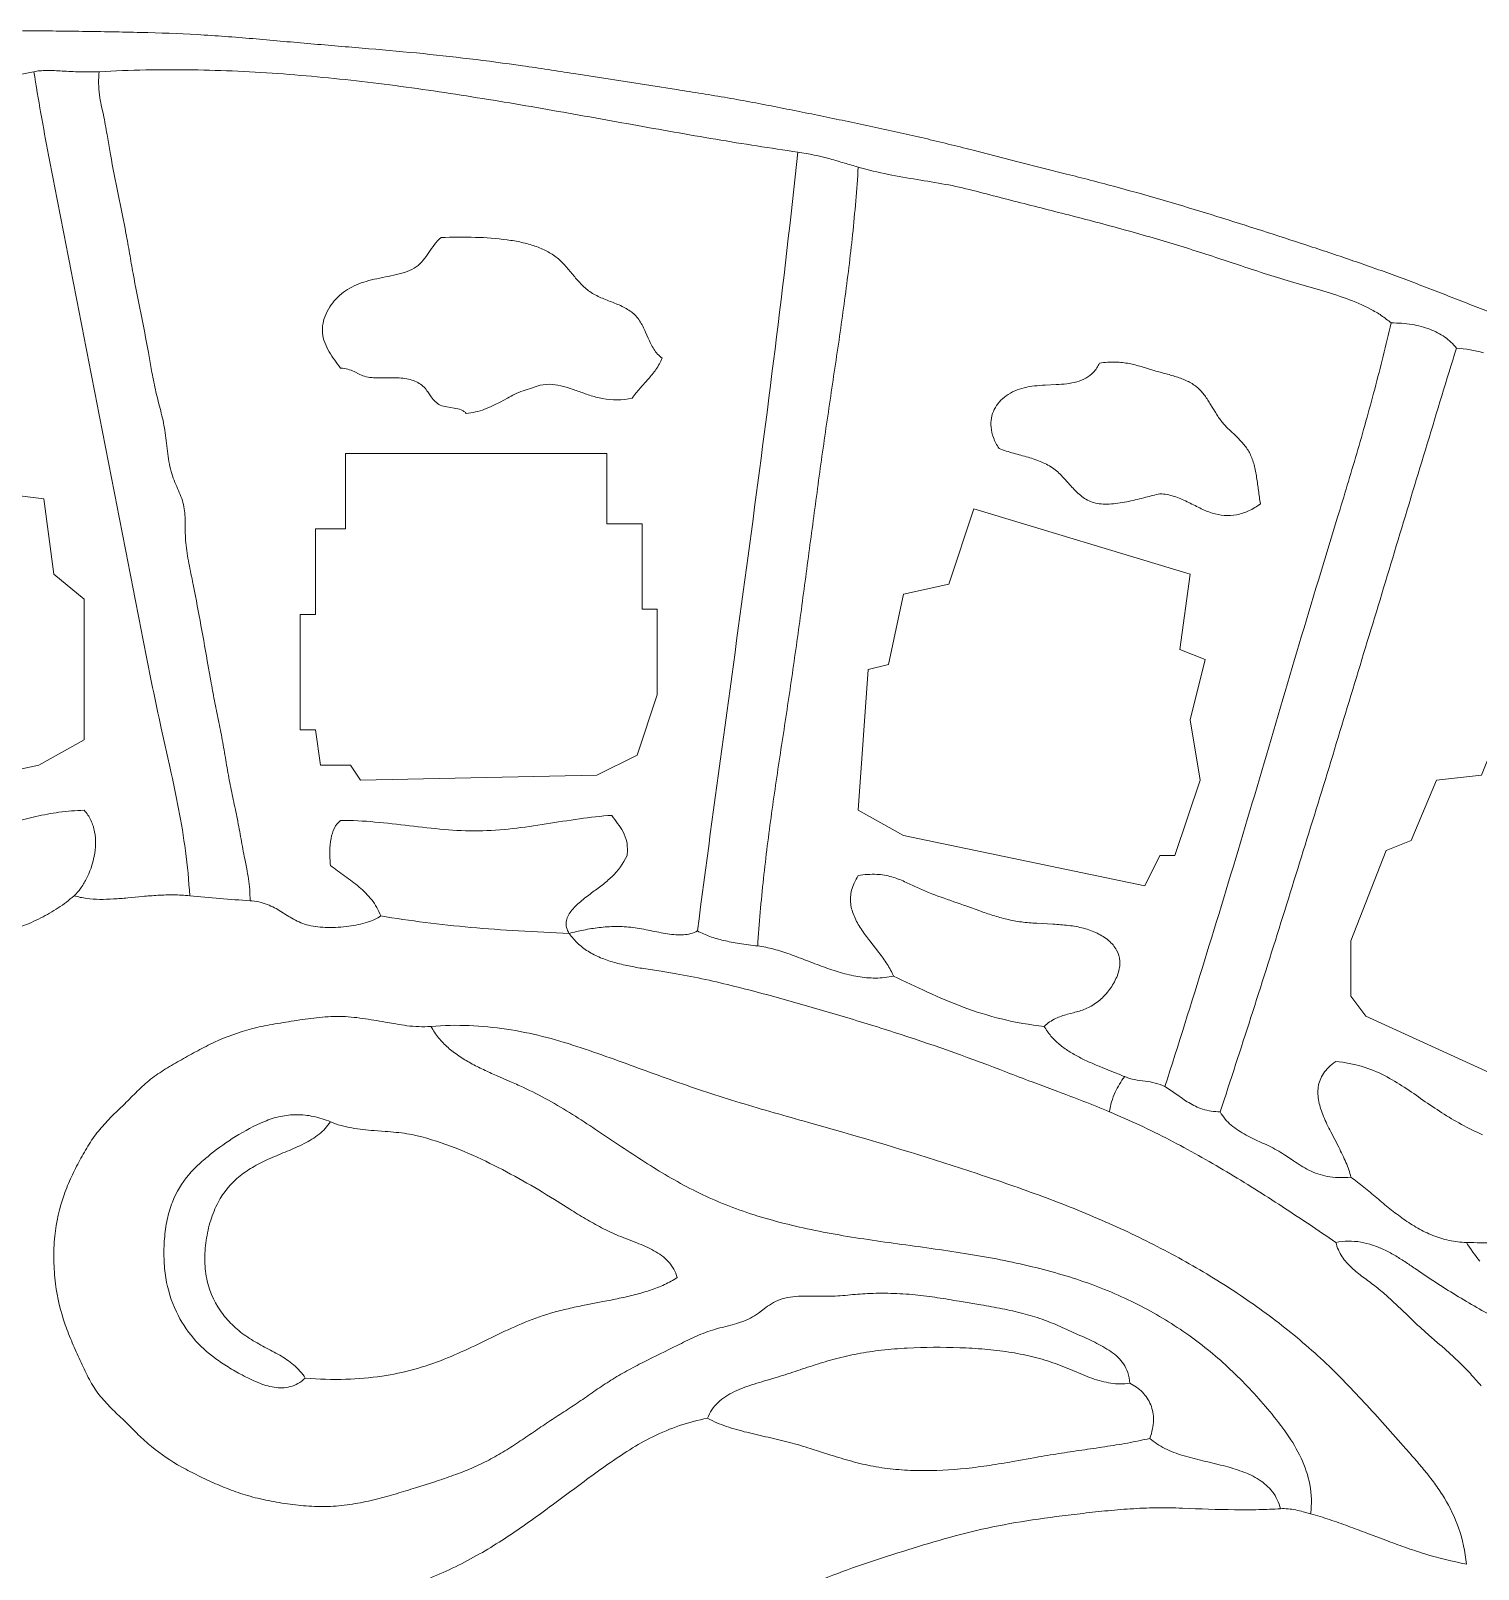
# Model space of a CAD drawing. Header units: millimetres. Extents: x 3808 to 296674, y 522 to 278159.
# Drawn here: x 45807 to 112461, y 207282 to 278159 of the extents above; entities that cross this region are included whole.
import ezdxf

# ---------------------------------------------------------------- set-up
doc = ezdxf.new("R2010")
doc.units = ezdxf.units.MM
doc.layers.add('03_SMOOTH_PATHS_WATER_BRIDGES', color=7, linetype='CONTINUOUS', lineweight=18)

msp = doc.modelspace()

# ---------------------------------------------------------------- linework, layer by layer
at = {"layer": '03_SMOOTH_PATHS_WATER_BRIDGES'}
for points in [[(45428, 278158, -0.003461), (48193, 278131, -0.002686), (50877, 278081, -0.00766), (53478, 277980, -0.007093), (56027, 277795, -0.000611), (58550, 277572, 0.00065), (61068, 277360, -0.003476), (63567, 277135, -0.010856), (68446, 276546, -0.003467), (70819, 276188), (73177, 275816), (75544, 275452, -0.004562), (77893, 275068, -0.005438), (80194, 274639, -0.002243), (82465, 274178, -0.00202), (84724, 273706, -0.004964), (86956, 273206, -0.00443), (89147, 272666), (91322, 272109), (93502, 271558, -0.003546), (95670, 270994, -0.008789), (99906, 269767, -0.004549), (104050, 268448, -0.002515), (106101, 267768, -0.005059), (108126, 267062, -0.004929), (110116, 266319, -0.001929), (112082, 265554, -0.002241), (114039, 264780, -0.006002)], [(112711, 263327, 0.041663), (111458, 263542, 0.066926), (110919, 264044, 0.062194), (110239, 264406, 0.051661), (109416, 264625, 0.04035), (108449, 264699, 0.031255), (107999, 265041, 0.025321), (107501, 265337, 0.034105), (106397, 265819, 0.015831), (105199, 266208), (103969, 266563, -0.008448), (101561, 267324), (100371, 267718, 0.003167), (99173, 268106, 0.007718), (96727, 268834, 0.004921), (94229, 269509, 0.001535), (91705, 270155, -0.002579), (89187, 270805, 0.019073), (87923, 271083, 0.004815), (86630, 271303, -0.008773), (85297, 271542, -0.020294), (83912, 271875, -0.002707), (83280, 272062, 0.005896), (82615, 272254, 0.032091), (81134, 272569, -0.006725), (77350, 273161, -0.002679), (73506, 273835, 0.001143), (69598, 274533, 0.00479), (65622, 275194, 0.008297), (61574, 275759, 0.011668), (57450, 276167, 0.014859), (53246, 276358, 0.017774), (48958, 276273, -0.021735), (48074, 276266, -0.005777), (47254, 276305, 0.015039), (46534, 276328, 0.020049), (46222, 276314, 0.033372), (45949, 276273, -0.040464), (44426, 276062, -0.012741)], [(44426, 276062, 0.040464), (45949, 276273, 0.007742), (46626, 272435, 0.001383), (47364, 268658, -0.000986), (48096, 264878, 0.00082), (48826, 261097, 0.000778), (49571, 257326, -0.001126), (50314, 253552, 0.000479), (51044, 249771, 0.00567), (51815, 246030), (52226, 244184, -0.007394), (52615, 242315, -0.014208), (52931, 240373, -0.01934), (53125, 238310, 0.022914), (52382, 238349, 0.016048), (51658, 238330, 0.008596), (50955, 238277), (50274, 238212, -0.008294), (49617, 238160, -0.018365), (48985, 238144, -0.029707), (48379, 238186, -0.041302), (47801, 238310, 0.051946), (48096, 238641, 0.039215), (48362, 239072, 0.070849), (48726, 240129, 0.041918), (48788, 240699, 0.051745), (48744, 241260, 0.064839), (48576, 241785, 0.07649), (48264, 242245, 0.028216), (47103, 242154, 0.023093), (46042, 241959, 0.014614), (45048, 241696, 0.004033)], [(112711, 263327, 0.041663), (111458, 263542, 0.000965), (108773, 254711, -0.000529), (106094, 245873, -0.002034), (103377, 237074, -0.003578), (100579, 228356, 0.093687), (101090, 227737, 0.031834), (101415, 227496, 0.021231), (101770, 227287, 0.011487), (102145, 227098), (102528, 226918, -0.006373), (102909, 226736, -0.01568), (103276, 226540, -0.014762), (103623, 226323), (103959, 226096, 0.010222), (104300, 225874, 0.022036), (104661, 225671, 0.070055), (105501, 225382, 0.038307), (106010, 225326, 0.035073), (106597, 225347, 0.045072), (106371, 226019, 0.018135), (106037, 226719), (105667, 227431, -0.021043), (105337, 228141, -0.047327), (105121, 228834, -0.037143), (105079, 229171, -0.047033), (105094, 229497, -0.113311), (105330, 230114, -0.052551), (105569, 230401, -0.044165), (105903, 230671, -0.052647), (107118, 230441, -0.045035), (108147, 230022, -0.027585), (109058, 229484, -0.005723), (109917, 228894, 0.009383), (110784, 228316, 0.016525), (111689, 227777, 0.022749), (112656, 227300, 0.027349)], [(45401, 236905, 0.024905), (46268, 237285, 0.030443), (47071, 237749, 0.035309), (47801, 238310, 0.051946), (48096, 238641, 0.039215), (48362, 239072, 0.070849), (48726, 240129, 0.041918), (48788, 240699, 0.051745), (48744, 241260, 0.064839), (48576, 241785, 0.07649), (48264, 242245, 0.028216), (47103, 242154, 0.023093), (46042, 241959, 0.014614), (45048, 241696, 0.004033)], [(112601, 215726, 0.006062), (112155, 216230, 0.011865), (111691, 216717, 0.011676), (111203, 217180, 0.005539), (110699, 217627), (110189, 218069, -0.006651), (109687, 218518, -0.005935), (109200, 218981), (108716, 219447, 0.009287), (108223, 219903, 0.016762), (107704, 220334, 0.00431), (107158, 220739, -0.027839), (106634, 221167, -0.060304), (106195, 221680, -0.081355), (105903, 222338, 0.005212), (103430, 223994, 0.010143), (100883, 225589, 0.015063), (98242, 227063, 0.019941), (95486, 228356, 0.006609), (94292, 228838, 0.00335), (93102, 229290), (91917, 229732, -0.003503), (90733, 230183, 0.014246), (85883, 231914, 0.00585), (83381, 232695, 0.004102), (80830, 233437, 0.008004), (78225, 234136, 0.016959), (75528, 234717, 0.006112), (74830, 234830), (74124, 234938, -0.009375), (73426, 235060, -0.01798), (72751, 235216, -0.028028), (72116, 235426, -0.039536), (71536, 235709, -0.050936), (71026, 236085, -0.0584), (70602, 236574, -0.005189), (68265, 236689, -0.007347), (66070, 236852, -0.009356), (63970, 237078, -0.010894), (61921, 237384, -0.055239), (61662, 237228, -0.033143), (61315, 237093, -0.042782), (60446, 236902, -0.038746), (59483, 236844, -0.024447), (59020, 236876, -0.032604), (58598, 236952, -0.064042), (57909, 237230, -0.014176), (57612, 237405), (57325, 237585, 0.016558), (57028, 237757, 0.029512), (56703, 237906, 0.077199), (55903, 238079, -0.008447), (53125, 238310, 0.022914), (52382, 238349, 0.016048), (51658, 238330, 0.008596), (50955, 238277), (50274, 238212, -0.008294), (49617, 238160, -0.018365), (48985, 238144, -0.029707), (48379, 238186, -0.041302), (47801, 238310, -0.035309), (47071, 237749, -0.030443), (46268, 237285, -0.024905), (45401, 236905, -0.019428)], [(64211, 206886, 0.034142), (66472, 207985, 0.013271), (67495, 208608, 0.009507), (68482, 209272, 0.005532), (69458, 209972, 0.001864), (70430, 210691, -0.001722), (71405, 211413, -0.005335), (72387, 212119, -0.013184), (73389, 212788, -0.024323), (74454, 213388, -0.070078), (76968, 214236, -0.11905), (77457, 214971, -0.044599), (77808, 215244, -0.032515), (78210, 215467, -0.021892), (78652, 215653, -0.01302), (79119, 215813, -0.003431), (80079, 216099, 0.006862), (81008, 216395, -0.002695), (81923, 216696, -0.011871), (82865, 216975, -0.018919), (83877, 217207, -0.018348), (84987, 217372, -0.014301), (86168, 217470, -0.022742), (88582, 217489, -0.012511), (89740, 217419, -0.016413), (90843, 217288, -0.020812), (91889, 217085, -0.025569), (92872, 216796, -0.014726), (93794, 216432), (94238, 216248, 0.01081), (94675, 216081, 0.019281), (95107, 215945, 0.028407), (95539, 215853, 0.08209), (96412, 215856, 0.065498), (96322, 216348, 0.068529), (96132, 216740, 0.0566), (95863, 217053, 0.036937), (95540, 217312, 0.037345), (94804, 217736, 0.008125), (94010, 218102, 0.002794), (93208, 218466, 0.018615), (92378, 218799, 0.021645), (91488, 219069, 0.014307), (90540, 219283, 0.007199), (89552, 219463), (88555, 219628, 0.003225), (87568, 219792, 0.014802), (86531, 219925, 0.016868), (85409, 219992, 0.018769), (84337, 219983, 0.010907), (83425, 219910, -0.021114), (82506, 219857, -0.006741), (81981, 219862, 0.007773), (81432, 219866, 0.023482), (80897, 219837, 0.04671), (80414, 219744, 0.055066), (80006, 219566, 0.02886), (79651, 219333), (79312, 219082, -0.033462), (78952, 218855, -0.036814), (78544, 218680, -0.018308), (78101, 218545), (77644, 218426, 0.012194), (77193, 218299, 0.031388), (76356, 217973, 0.008861), (75571, 217591, 0.001666), (74020, 216820, 0.00805), (73257, 216419, 0.014399), (72523, 215990, 0.011361), (71825, 215526, -0.001938), (71138, 215050, -0.00501), (70439, 214587, 0.002068), (69736, 214127, 0.002969), (69042, 213659, -0.002377), (68349, 213190, -0.009232), (67641, 212734, -0.017313), (66901, 212311, -0.018946), (66114, 211938, -0.014752), (65280, 211610, -0.008849), (64408, 211314), (63524, 211035, -0.003265), (62646, 210762, -0.012517), (61733, 210509, -0.018738), (60749, 210304, -0.026263), (59737, 210184, -0.028561), (58743, 210182, -0.019949), (57751, 210277, -0.016187), (56747, 210443, -0.0212), (55787, 210675, -0.022623), (54922, 210970, -0.013177), (54117, 211313, -0.010123), (53328, 211688, -0.016444), (52569, 212098, -0.045625), (51213, 213063, -0.016158), (50612, 213625), (50027, 214204, -0.005283), (49438, 214778, -0.035628), (48898, 215400, -0.037109), (48455, 216119, -0.014008), (48076, 216903, -0.007885), (47719, 217709, -0.016126), (47395, 218547, -0.052977), (46947, 220430, -0.02707), (46870, 221524, -0.028851), (46913, 222625, -0.0609), (47345, 224538, -0.022825), (47681, 225362, -0.015991), (48069, 226132, -0.017787), (48496, 226867, -0.030507), (48984, 227545, -0.025343), (49543, 228149), (50131, 228721, -0.000921), (50713, 229302, -0.026168), (51326, 229852, -0.028603), (52013, 230328, -0.010171), (52747, 230757, -0.005847), (53493, 231171, -0.014289), (54267, 231560, -0.045649), (55976, 232180, -0.019041), (56927, 232382, -0.005583), (57931, 232545, -0.01051), (58970, 232692, -0.03235), (60029, 232750, -0.030514), (61092, 232658, -0.006424), (62125, 232491), (62624, 232403, 0.011436), (63128, 232324, 0.053841), (64236, 232292, -0.030798), (66002, 232328, -0.027392), (67714, 232162, -0.023397), (69366, 231831, -0.019191), (70957, 231368, -0.00543), (72484, 230841, -0.00186), (73967, 230305, 0.001969), (75439, 229773, 0.005703), (76932, 229260, 0.006073), (78467, 228776, 0.00356), (80037, 228313, 0.001223), (81623, 227863), (83208, 227413, -0.010443), (89390, 225506, -0.008591), (92392, 224455, -0.014309), (95286, 223293, -0.018057), (98020, 221977, -0.019046), (100588, 220497, -0.021272), (102989, 218846, -0.024985), (105199, 217003, -0.011641), (106227, 216005, -0.008078), (107214, 214968, -0.0045), (108175, 213906), (109126, 212832, -0.002557), (109599, 212293, -0.008487), (110062, 211742, -0.014281), (110501, 211168, -0.019705), (110905, 210558, -0.052388), (111557, 209184, -0.058994), (111921, 207523, -0.030463), (109996, 207994, -0.009857), (109088, 208292, -0.005757), (108205, 208614), (107338, 208943, 0.00312), (106478, 209267, 0.007717), (105617, 209570, 0.012263), (104745, 209838), (104404, 209932, 0.015079), (104057, 210012, 0.026526), (103708, 210064, 0.03843), (103356, 210069, -0.010787), (102353, 210028, -0.007431), (101243, 210023, -0.009543), (98843, 210095, 0.015914), (97628, 210112, 0.012238), (96435, 210063, 0.008424), (95267, 209965, 0.004459), (94127, 209840, 0.008237), (91937, 209553, 0.015629), (89858, 209178, 0.01568), (87875, 208681, 0.007452), (85964, 208105, 0.006413), (84102, 207498, 0.013221), (82292, 206829, -0.088012)], [(113250, 222307, -0.001083), (111921, 222338, -0.048354), (111116, 222431, -0.04278), (110371, 222660, -0.033968), (109676, 222998, -0.024216), (109021, 223417, -0.014762), (108396, 223889, -0.005783), (107790, 224387, 0.003136), (107194, 224882, 0.012656), (106597, 225347, 0.045072), (106371, 226019, 0.018135), (106037, 226719), (105667, 227431, -0.021043), (105337, 228141, -0.047327), (105121, 228834, -0.037143), (105079, 229171, -0.047033), (105094, 229497, -0.113311), (105330, 230114, -0.052551), (105569, 230401, -0.044165), (105903, 230671, -0.052647), (107118, 230441, -0.045035), (108147, 230022, -0.027585), (109058, 229484, -0.005723), (109917, 228894, 0.009383), (110784, 228316, 0.016525), (111689, 227777, 0.022749), (112656, 227300, 0.027349)], [(112532, 221482, -0.043176), (111921, 222338, -0.048354), (111116, 222431, -0.04278), (110371, 222660, -0.033968), (109676, 222998, -0.024216), (109021, 223417, -0.014762), (108396, 223889, -0.005783), (107790, 224387, 0.003136), (107194, 224882, 0.012656), (106597, 225347, -0.035073), (106010, 225326, -0.038307), (105501, 225382, -0.070055), (104661, 225671, -0.022036), (104300, 225874, -0.010222), (103959, 226096), (103623, 226323, 0.014762), (103276, 226540, 0.01568), (102909, 226736, 0.006373), (102528, 226918), (102145, 227098, -0.011487), (101770, 227287, -0.021231), (101415, 227496, -0.031834), (101090, 227737, -0.093687), (100579, 228356, -0.07784), (99768, 228479, -0.060521), (99130, 228777, -0.015279), (98849, 228962), (98579, 229155, 0.008585), (98311, 229343, 0.020874), (98032, 229514, 0.065871), (97590, 229681, 0.02521), (97117, 229767, -0.013018), (96638, 229842, -0.052564), (96181, 229977, 0.054332), (95743, 229257, 0.075941), (95486, 228356, -0.019941), (98242, 227063, -0.015063), (100883, 225589, -0.010143), (103430, 223994, -0.005212), (105903, 222338, -0.091009), (107060, 222352, -0.038055), (107595, 222218, -0.029995), (108106, 222012, -0.021496), (108600, 221751, -0.013384), (109081, 221453, -0.005772), (109554, 221134), (110023, 220811, 0.015947), (111914, 219623, 0.003834), (113822, 218529, -0.01292)], [(112601, 215726, 0.006062), (112155, 216230, 0.011865), (111691, 216717, 0.011676), (111203, 217180, 0.005539), (110699, 217627), (110189, 218069, -0.006651), (109687, 218518, -0.005935), (109200, 218981), (108716, 219447, 0.009287), (108223, 219903, 0.016762), (107704, 220334, 0.00431), (107158, 220739, -0.027839), (106634, 221167, -0.060304), (106195, 221680, -0.081355), (105903, 222338, -0.091009), (107060, 222352, -0.038055), (107595, 222218, -0.029995), (108106, 222012, -0.021496), (108600, 221751, -0.013384), (109081, 221453, -0.005772), (109554, 221134), (110023, 220811, 0.015947), (111914, 219623, 0.003834), (113822, 218529, -0.01292)], [(113250, 222307, -0.001083), (111921, 222338, 0.043176), (112532, 221482, 0.04014)], [(64211, 206886, 0.034142), (66472, 207985, 0.013271), (67495, 208608, 0.009507), (68482, 209272, 0.005532), (69458, 209972, 0.001864), (70430, 210691, -0.001722), (71405, 211413, -0.005335), (72387, 212119, -0.013184), (73389, 212788, -0.024323), (74454, 213388, -0.070078), (76968, 214236, 0.039337), (77840, 213864, 0.021423), (78782, 213590, 0.005687), (79760, 213362, -0.009062), (80742, 213126, -0.011337), (81702, 212844), (82653, 212540, 0.010268), (83614, 212254, 0.020447), (84606, 212024, 0.02284), (85643, 211882, 0.019119), (86713, 211825, 0.030216), (88889, 211929, 0.010809), (89964, 212068, 0.005891), (91027, 212242), (92086, 212430, -0.004189), (93145, 212611, -0.003905), (94207, 212770, 0.001707), (95265, 212925, 0.007449), (96312, 213097, 0.013466), (97338, 213310, 0.040308), (97663, 213056, 0.031792), (98031, 212845, 0.040125), (98865, 212523, 0.015641), (99780, 212280, -0.004485), (100712, 212054, -0.025912), (101598, 211783, -0.022998), (102004, 211611, -0.031026), (102376, 211404, -0.087142), (102983, 210853, -0.10177), (103356, 210069, -0.010787), (102353, 210028, -0.007431), (101243, 210023, -0.009543), (98843, 210095, 0.015914), (97628, 210112, 0.012238), (96435, 210063, 0.008424), (95267, 209965, 0.004459), (94127, 209840, 0.008237), (91937, 209553, 0.015629), (89858, 209178, 0.01568), (87875, 208681, 0.007452), (85964, 208105, 0.006413), (84102, 207498, 0.013221), (82292, 206829, 0.093457)]]:
    msp.add_lwpolyline(points, format="xyb", dxfattribs=at)
for points in [[(45949, 276273, -0.033372), (46222, 276314, -0.020049), (46534, 276328, -0.015039), (47254, 276305, 0.005777), (48074, 276266, 0.021735), (48958, 276273, 0.064093), (48971, 275199, 0.01736), (49053, 274737), (49149, 274291, -0.009455), (49321, 273379), (49479, 272453, 0.006944), (49831, 270630, -0.004382), (50192, 268821, -0.002965), (50357, 267900, 0.001951), (50519, 266976, 0.004509), (50873, 265158, -0.005161), (51224, 263339), (51387, 262416, 0.012295), (51571, 261513, 0.004952), (51790, 260647, -0.022652), (51982, 259754, -0.010661), (52046, 259277), (52102, 258790, 0.012053), (52169, 258312, 0.025592), (52267, 257861, 0.026314), (52407, 257448, 0.008773), (52569, 257065, -0.01145), (52722, 256697, -0.033559), (52838, 256327, -0.035636), (52897, 255944, -0.017281), (52916, 255543), (52921, 255123, 0.014174), (52939, 254681, 0.026658), (53067, 253742, 0.004976), (53258, 252789, -0.004971), (53600, 250986, -0.001696), (53936, 249136), (54097, 248213, 0.004407), (54265, 247301, 0.002686), (54448, 246397, -0.005312), (54627, 245488, -0.004198), (54786, 244562, 0.00555), (54947, 243639, 0.005956), (55132, 242736, -0.003741), (55320, 241837, -0.004281), (55490, 240923, 0.003961), (55660, 240009), (55750, 239556, -0.010454), (55831, 239094, -0.042494), (55903, 238079, -0.008447), (53125, 238310, 0.01934), (52931, 240373, 0.014208), (52615, 242315, 0.007394), (52226, 244184), (51815, 246030, -0.00567), (51044, 249771, -0.000479), (50314, 253552, 0.001126), (49571, 257326, -0.000778), (48826, 261097, -0.00082), (48096, 264878, 0.000986), (47364, 268658, -0.001383), (46626, 272435, -0.007742)], [(48958, 276273, 0.064093), (48971, 275199, 0.01736), (49053, 274737), (49149, 274291, -0.009455), (49321, 273379), (49479, 272453, 0.006944), (49831, 270630, -0.004382), (50192, 268821, -0.002965), (50357, 267900, 0.001951), (50519, 266976, 0.004509), (50873, 265158, -0.005161), (51224, 263339), (51387, 262416, 0.012295), (51571, 261513, 0.004952), (51790, 260647, -0.022652), (51982, 259754, -0.010661), (52046, 259277), (52102, 258790, 0.012053), (52169, 258312, 0.025592), (52267, 257861, 0.026314), (52407, 257448, 0.008773), (52569, 257065, -0.01145), (52722, 256697, -0.033559), (52838, 256327, -0.035636), (52897, 255944, -0.017281), (52916, 255543), (52921, 255123, 0.014174), (52939, 254681, 0.026658), (53067, 253742, 0.004976), (53258, 252789, -0.004971), (53600, 250986, -0.001696), (53936, 249136), (54097, 248213, 0.004407), (54265, 247301, 0.002686), (54448, 246397, -0.005312), (54627, 245488, -0.004198), (54786, 244562, 0.00555), (54947, 243639, 0.005956), (55132, 242736, -0.003741), (55320, 241837, -0.004281), (55490, 240923, 0.003961), (55660, 240009), (55750, 239556, -0.010454), (55831, 239094, -0.042494), (55903, 238079, -0.077199), (56703, 237906, -0.029512), (57028, 237757, -0.016558), (57325, 237585), (57612, 237405, 0.014176), (57909, 237230, 0.064042), (58598, 236952, 0.032604), (59020, 236876, 0.024447), (59483, 236844, 0.038746), (60446, 236902, 0.042782), (61315, 237093, 0.033143), (61662, 237228, 0.055239), (61921, 237384, 0.077108), (61505, 238125, 0.051867), (60932, 238709, 0.020261), (60275, 239210, -0.010364), (59606, 239699, -0.025616), (59579, 240363, -0.042875), (59633, 240946, -0.070739), (59789, 241426, -0.103945), (60069, 241782, -0.022977), (61657, 241706, -0.007217), (63249, 241533, 0.008212), (64839, 241364, 0.024097), (66422, 241297, 0.02508), (67991, 241402, 0.010716), (69542, 241618, -0.003736), (71070, 241853, -0.019166), (72569, 242014, 0.019065), (72832, 241640, -0.035426), (73083, 241254, -0.07669), (73251, 240786, -0.041167), (73281, 240498, -0.036899), (73264, 240162, -0.092819), (72557, 239183, -0.025437), (72118, 238804, -0.006589), (71634, 238438, 0.015931), (71120, 238036, 0.021019), (70883, 237818, 0.033867), (70682, 237588, 0.052793), (70536, 237348, 0.077382), (70462, 237099, 0.095037), (70478, 236841, 0.087531), (70602, 236574, -0.014061), (71264, 236728, -0.020602), (71980, 236843, -0.027041), (72740, 236892, -0.033319), (73531, 236847, -0.019128), (74340, 236705, 0.013032), (75131, 236555, 0.020934), (75508, 236513, 0.033521), (75866, 236512, 0.048557), (76200, 236566, 0.062782), (76505, 236690, -0.001361), (77704, 245618, 0.000554), (78916, 254533, 0.002449), (80080, 263496, 0.004259), (81134, 272569, -0.006725), (77350, 273161, -0.002679), (73506, 273835, 0.001143), (69598, 274533, 0.00479), (65622, 275194, 0.008297), (61574, 275759, 0.011668), (57450, 276167, 0.014859), (53246, 276358, 0.017774)], [(81134, 272569, -0.004259), (80080, 263496, -0.002449), (78916, 254533, -0.000554), (77704, 245618, 0.001361), (76505, 236690, 0.033541), (77082, 236435, 0.029226), (77705, 236250, 0.019214), (78423, 236111, 0.009367), (79282, 235995, -0.011245), (79549, 239103, -0.007589), (79922, 242108, -0.003357), (80354, 245055, 0.001133), (80797, 247989, 0.00255), (81215, 250945, 0.000944), (81615, 253918, -0.000637), (82013, 256892, -0.002235), (82426, 259853, -0.000923), (82862, 262795, 0.003333), (83285, 265751, 0.007344), (83650, 268763, 0.010824), (83912, 271875, -0.002707), (83280, 272062, 0.005896), (82615, 272254, 0.032091)], [(83912, 271875, -0.010824), (83650, 268763, -0.007344), (83285, 265751, -0.003333), (82862, 262795, 0.000923), (82426, 259853, 0.002235), (82013, 256892, 0.000637), (81615, 253918, -0.000944), (81215, 250945, -0.00255), (80797, 247989, -0.001133), (80354, 245055, 0.003357), (79922, 242108, 0.007589), (79549, 239103, 0.011245), (79282, 235995, -0.035511), (80020, 235849, -0.020004), (80769, 235612, -0.006845), (81531, 235326, 0.004983), (82306, 235032, 0.016734), (83093, 234772, 0.029243), (83894, 234587, 0.042172), (84707, 234518, 0.052978), (85532, 234606, 0.04769), (85244, 235156, 0.021337), (84860, 235696), (84439, 236235, -0.019169), (84043, 236783, -0.043104), (83732, 237349, -0.072113), (83566, 237940, -0.092841), (83606, 238566, -0.044829), (83722, 238895, -0.039689), (83912, 239236, -0.057019), (84768, 239295, -0.057302), (85458, 239179, -0.036526), (86045, 238958, -0.002363), (86592, 238700, 0.021334), (87725, 238244, 0.0009), (88906, 237828), (89504, 237612, 0.00947), (90115, 237405, 0.017917), (90751, 237229, 0.025062), (91422, 237103, 0.018139), (92135, 237039), (92868, 237000, -0.01579), (93595, 236940, -0.034811), (94290, 236812, -0.049083), (94921, 236579, -0.062842), (95443, 236241, -0.0879), (95806, 235809, -0.114894), (95959, 235295, -0.053016), (95944, 235011, -0.042048), (95871, 234717, -0.063809), (95583, 234134, -0.054654), (95153, 233614, -0.062978), (94640, 233223, -0.056231), (94097, 232998, -0.009829), (93821, 232921), (93545, 232848, 0.045367), (93000, 232654, 0.08047), (92477, 232292, 0.049362), (92787, 231846, 0.041672), (93170, 231467, 0.032324), (93612, 231144, 0.02328), (94096, 230866, 0.015208), (94610, 230621, 0.007972), (95139, 230399), (95667, 230188, -0.006073), (96181, 229977, 0.052564), (96638, 229842, 0.013018), (97117, 229767, -0.02521), (97590, 229681, -0.065871), (98032, 229514, 0.004623), (101623, 241129, 0.000969), (103356, 246992, -0.002085), (105099, 252844), (105988, 255756, 0.002972), (106864, 258683, 0.006041), (107695, 261655, 0.008871), (108449, 264699, 0.031255), (107999, 265041, 0.025321), (107501, 265337, 0.034105), (106397, 265819, 0.015831), (105199, 266208), (103969, 266563, -0.008448), (101561, 267324), (100371, 267718, 0.003167), (99173, 268106, 0.007718), (96727, 268834, 0.004921), (94229, 269509, 0.001535), (91705, 270155, -0.002579), (89187, 270805, 0.019073), (87923, 271083, 0.004815), (86630, 271303, -0.008773), (85297, 271542, -0.020294)], [(64699, 268634, 0.05316), (64396, 268308, 0.014096), (64138, 267943, -0.024694), (63874, 267586, -0.064423), (63554, 267283, -0.062732), (63139, 267069, -0.032247), (62654, 266924, -0.010545), (62135, 266815, 0.008212), (61619, 266709, 0.02242), (61137, 266577, 0.030996), (60697, 266404, 0.08471), (59946, 265891, 0.092796), (59406, 265124, 0.057521), (59264, 264683, 0.071688), (59240, 264233, 0.066164), (59346, 263793, 0.041453), (59549, 263372, 0.022253), (59805, 262977, 0.005872), (60069, 262616, -0.067635), (60414, 262566, -0.042372), (60697, 262455), (60962, 262326, 0.048088), (61252, 262222, 0.044147), (61596, 262174, 0.018165), (61982, 262167), (62381, 262174, -0.017411), (62768, 262168, -0.032156), (63120, 262126, -0.041216), (63431, 262042, -0.051493), (63697, 261913, -0.060305), (63916, 261738, -0.04063), (64091, 261520), (64251, 261288, 0.046266), (64430, 261075, 0.087219), (64663, 260915, 0.057984), (64970, 260828), (65308, 260772, -0.049086), (65623, 260693, -0.054284), (65753, 260626, -0.077788), (65856, 260532, 0.067486), (66707, 260723, 0.023189), (67073, 260879, 0.012217), (67417, 261055), (67755, 261238, -0.012193), (68099, 261414, -0.055165), (68866, 261690, -0.145074), (69951, 261853, -0.040979), (70469, 261739, -0.014113), (70994, 261561, 0.009586), (71543, 261370, 0.030167), (72131, 261217, 0.101904), (73495, 261227, -0.027096), (73855, 261677), (74237, 262105, 0.028229), (74595, 262558, 0.052345), (74884, 263079, -0.05758), (74673, 263261, -0.042652), (74502, 263484, -0.026894), (74359, 263735, -0.012831), (74233, 264003), (74113, 264277, 0.012631), (73988, 264545, 0.026677), (73845, 264797, 0.042434), (73675, 265019, 0.045032), (73468, 265206, 0.033078), (73230, 265361, 0.032802), (72693, 265610, -0.004638), (72132, 265834, -0.04357), (71612, 266100, -0.053132), (71181, 266457, -0.022373), (70809, 266874, 0.00853), (70449, 267302, 0.039701), (70050, 267692, 0.049747), (69576, 268003, 0.038626), (69026, 268239, 0.028504), (68411, 268410, 0.020317), (67742, 268527, 0.026383), (66281, 268641, 0.015328)], [(108449, 264699, -0.008871), (107695, 261655, -0.006041), (106864, 258683, -0.002972), (105988, 255756), (105099, 252844, 0.002085), (103356, 246992, -0.000969), (101623, 241129, -0.004623), (98032, 229514, -0.020874), (98311, 229343, -0.008585), (98579, 229155), (98849, 228962, 0.015279), (99130, 228777, 0.060521), (99768, 228479, 0.07784), (100579, 228356, 0.003578), (103377, 237074, 0.002034), (106094, 245873, 0.000529), (108773, 254711, -0.000965), (111458, 263542, 0.066926), (110919, 264044, 0.062194), (110239, 264406, 0.051661), (109416, 264625, 0.04035)], [(95023, 262847, -0.079147), (94747, 262429, -0.078806), (94392, 262152, -0.059928), (93976, 261985, -0.036885), (93514, 261896, -0.017354), (93025, 261856), (92523, 261833, 0.015148), (92026, 261796, 0.033354), (91550, 261714, 0.09436), (90727, 261342, 0.056198), (90411, 261058, 0.064169), (90178, 260717, 0.14363), (90026, 259891, 0.064822), (90137, 259417, 0.054574), (90394, 258912, 0.019698), (91065, 258698, -0.003186), (91733, 258510, -0.02838), (92361, 258291, -0.058035), (92915, 257982, -0.03007), (93155, 257780, -0.017432), (93377, 257554), (93590, 257317, 0.006634), (93803, 257081, 0.018985), (94026, 256859, 0.031959), (94266, 256662, 0.098211), (94840, 256399, 0.044755), (95187, 256353, 0.030154), (95567, 256358, 0.033494), (96372, 256479, 0.011857), (97152, 256667, -0.010356), (97801, 256829, -0.068263), (98452, 256709, -0.03488), (99058, 256461, -0.001309), (99636, 256174, 0.035657), (100202, 255938, 0.125841), (101332, 255862, 0.060769), (101889, 256041, 0.053502), (102431, 256366, -0.009547), (102342, 256972, 0.00668), (102256, 257581, 0.024904), (102139, 258159, 0.050286), (101953, 258669, 0.056701), (101679, 259087, 0.029106), (101343, 259445), (100988, 259783, -0.031029), (100655, 260143, -0.030047), (100371, 260555), (100109, 260989, 0.027453), (99829, 261404, 0.058348), (99488, 261759, 0.058741), (99058, 262023, 0.032779), (98559, 262217, 0.012307), (98022, 262372, -0.005341), (97477, 262522), (96945, 262684, 0.02434), (96390, 262824, 0.041262), (95765, 262895, 0.044683)], [(61921, 237384, 0.077108), (61505, 238125, 0.051867), (60932, 238709, 0.020261), (60275, 239210, -0.010364), (59606, 239699, -0.025616), (59579, 240363, -0.042875), (59633, 240946, -0.070739), (59789, 241426, -0.103945), (60069, 241782, -0.022977), (61657, 241706, -0.007217), (63249, 241533, 0.008212), (64839, 241364, 0.024097), (66422, 241297, 0.02508), (67991, 241402, 0.010716), (69542, 241618, -0.003736), (71070, 241853, -0.019166), (72569, 242014, 0.019065), (72832, 241640, -0.035426), (73083, 241254, -0.07669), (73251, 240786, -0.041167), (73281, 240498, -0.036899), (73264, 240162, -0.092819), (72557, 239183, -0.025437), (72118, 238804, -0.006589), (71634, 238438, 0.015931), (71120, 238036, 0.021019), (70883, 237818, 0.033867), (70682, 237588, 0.052793), (70536, 237348, 0.077382), (70462, 237099, 0.095037), (70478, 236841, 0.087531), (70602, 236574, -0.005189), (68265, 236689, -0.007347), (66070, 236852, -0.009356), (63970, 237078, -0.010894)], [(85532, 234606, 0.04769), (85244, 235156, 0.021337), (84860, 235696), (84439, 236235, -0.019169), (84043, 236783, -0.043104), (83732, 237349, -0.072113), (83566, 237940, -0.092841), (83606, 238566, -0.044829), (83722, 238895, -0.039689), (83912, 239236, -0.057019), (84768, 239295, -0.057302), (85458, 239179, -0.036526), (86045, 238958, -0.002363), (86592, 238700, 0.021334), (87725, 238244, 0.0009), (88906, 237828), (89504, 237612, 0.00947), (90115, 237405, 0.017917), (90751, 237229, 0.025062), (91422, 237103, 0.018139), (92135, 237039), (92868, 237000, -0.01579), (93595, 236940, -0.034811), (94290, 236812, -0.049083), (94921, 236579, -0.062842), (95443, 236241, -0.0879), (95806, 235809, -0.114894), (95959, 235295, -0.053016), (95944, 235011, -0.042048), (95871, 234717, -0.063809), (95583, 234134, -0.054654), (95153, 233614, -0.062978), (94640, 233223, -0.056231), (94097, 232998, -0.009829), (93821, 232921), (93545, 232848, 0.045367), (93000, 232654, 0.08047), (92477, 232292, -0.03579), (90503, 232633, -0.028999), (88739, 233184, -0.017439), (87108, 233867, -0.003333)], [(76505, 236690, -0.062782), (76200, 236566, -0.048557), (75866, 236512, -0.033521), (75508, 236513, -0.020934), (75131, 236555, -0.013032), (74340, 236705, 0.019128), (73531, 236847, 0.033319), (72740, 236892, 0.027041), (71980, 236843, 0.020602), (71264, 236728, 0.014061), (70602, 236574, 0.0584), (71026, 236085, 0.050936), (71536, 235709, 0.039536), (72116, 235426, 0.028028), (72751, 235216, 0.01798), (73426, 235060, 0.009375), (74124, 234938), (74830, 234830, -0.006112), (75528, 234717, -0.016959), (78225, 234136, -0.008004), (80830, 233437, -0.004102), (83381, 232695, -0.00585), (85883, 231914, -0.014246), (90733, 230183, 0.003503), (91917, 229732), (93102, 229290, -0.00335), (94292, 228838, -0.006609), (95486, 228356, -0.075941), (95743, 229257, -0.054332), (96181, 229977, 0.006073), (95667, 230188), (95139, 230399, -0.007972), (94610, 230621, -0.015208), (94096, 230866, -0.02328), (93612, 231144, -0.032324), (93170, 231467, -0.041672), (92787, 231846, -0.049362), (92477, 232292, -0.03579), (90503, 232633, -0.028999), (88739, 233184, -0.017439), (87108, 233867, -0.003333), (85532, 234606, -0.052978), (84707, 234518, -0.042172), (83894, 234587, -0.029243), (83093, 234772, -0.016734), (82306, 235032, -0.004983), (81531, 235326, 0.006845), (80769, 235612, 0.020004), (80020, 235849, 0.035511), (79282, 235995, -0.009367), (78423, 236111, -0.019214), (77705, 236250, -0.029226), (77082, 236435, -0.033541)], [(96412, 215856, 0.065498), (96322, 216348, 0.068529), (96132, 216740, 0.0566), (95863, 217053, 0.036937), (95540, 217312, 0.037345), (94804, 217736, 0.008125), (94010, 218102, 0.002794), (93208, 218466, 0.018615), (92378, 218799, 0.021645), (91488, 219069, 0.014307), (90540, 219283, 0.007199), (89552, 219463), (88555, 219628, 0.003225), (87568, 219792, 0.014802), (86531, 219925, 0.016868), (85409, 219992, 0.018769), (84337, 219983, 0.010907), (83425, 219910, -0.021114), (82506, 219857, -0.006741), (81981, 219862, 0.007773), (81432, 219866, 0.023482), (80897, 219837, 0.04671), (80414, 219744, 0.055066), (80006, 219566, 0.02886), (79651, 219333), (79312, 219082, -0.033462), (78952, 218855, -0.036814), (78544, 218680, -0.018308), (78101, 218545), (77644, 218426, 0.012194), (77193, 218299, 0.031388), (76356, 217973, 0.008861), (75571, 217591, 0.001666), (74020, 216820, 0.00805), (73257, 216419, 0.014399), (72523, 215990, 0.011361), (71825, 215526, -0.001938), (71138, 215050, -0.00501), (70439, 214587, 0.002068), (69736, 214127, 0.002969), (69042, 213659, -0.002377), (68349, 213190, -0.009232), (67641, 212734, -0.017313), (66901, 212311, -0.018946), (66114, 211938, -0.014752), (65280, 211610, -0.008849), (64408, 211314), (63524, 211035, -0.003265), (62646, 210762, -0.012517), (61733, 210509, -0.018738), (60749, 210304, -0.026263), (59737, 210184, -0.028561), (58743, 210182, -0.019949), (57751, 210277, -0.016187), (56747, 210443, -0.0212), (55787, 210675, -0.022623), (54922, 210970, -0.013177), (54117, 211313, -0.010123), (53328, 211688, -0.016444), (52569, 212098, -0.045625), (51213, 213063, -0.016158), (50612, 213625), (50027, 214204, -0.005283), (49438, 214778, -0.035628), (48898, 215400, -0.037109), (48455, 216119, -0.014008), (48076, 216903, -0.007885), (47719, 217709, -0.016126), (47395, 218547, -0.052977), (46947, 220430, -0.02707), (46870, 221524, -0.028851), (46913, 222625, -0.0609), (47345, 224538, -0.022825), (47681, 225362, -0.015991), (48069, 226132, -0.017787), (48496, 226867, -0.030507), (48984, 227545, -0.025343), (49543, 228149), (50131, 228721, -0.000921), (50713, 229302, -0.026168), (51326, 229852, -0.028603), (52013, 230328, -0.010171), (52747, 230757, -0.005847), (53493, 231171, -0.014289), (54267, 231560, -0.045649), (55976, 232180, -0.019041), (56927, 232382, -0.005583), (57931, 232545, -0.01051), (58970, 232692, -0.03235), (60029, 232750, -0.030514), (61092, 232658, -0.006424), (62125, 232491), (62624, 232403, 0.011436), (63128, 232324, 0.053841), (64236, 232292, 0.046924), (64589, 231764, 0.040705), (65021, 231315, 0.032173), (65518, 230931, 0.023318), (66066, 230597, 0.015093), (66650, 230299, 0.007616), (67256, 230024), (67870, 229757, -0.006377), (68479, 229485, -0.017727), (69644, 228889, -0.012634), (70750, 228235, -0.007015), (71819, 227544), (72875, 226838, 0.00434), (73937, 226137, 0.009346), (75024, 225462, 0.014069), (76156, 224830, 0.018267), (77351, 224262, 0.018508), (78621, 223772, 0.015537), (79966, 223357, 0.012869), (81376, 223006, 0.010502), (82845, 222714, 0.007127), (84363, 222468, 0.002892), (85909, 222249, -0.001123), (87458, 222035, -0.005236), (88988, 221803, -0.018899), (91919, 221220, -0.012863), (93305, 220847, -0.01542), (94631, 220410, -0.034033), (97084, 219321, -0.034946), (99258, 217970, -0.034324), (101158, 216383, -0.028694), (102863, 214544, -0.021685), (103652, 213519, -0.041924), (104304, 212405, -0.063675), (104706, 211184, -0.078511), (104745, 209838), (104404, 209932, 0.015079), (104057, 210012, 0.026526), (103708, 210064, 0.03843), (103356, 210069, 0.10177), (102983, 210853, 0.087142), (102376, 211404, 0.031026), (102004, 211611, 0.022998), (101598, 211783, 0.025912), (100712, 212054, 0.004485), (99780, 212280, -0.015641), (98865, 212523, -0.040125), (98031, 212845, -0.031792), (97663, 213056, -0.040308), (97338, 213310, 0.038814), (97461, 213746, 0.044524), (97505, 214151, 0.101412), (97378, 214861, 0.09883), (97000, 215433, 0.080507)], [(64236, 232292, -0.030798), (66002, 232328, -0.027392), (67714, 232162, -0.023397), (69366, 231831, -0.019191), (70957, 231368, -0.00543), (72484, 230841, -0.00186), (73967, 230305, 0.001969), (75439, 229773, 0.005703), (76932, 229260, 0.006073), (78467, 228776, 0.00356), (80037, 228313, 0.001223), (81623, 227863), (83208, 227413, -0.010443), (89390, 225506, -0.008591), (92392, 224455, -0.014309), (95286, 223293, -0.018057), (98020, 221977, -0.019046), (100588, 220497, -0.021272), (102989, 218846, -0.024985), (105199, 217003, -0.011641), (106227, 216005, -0.008078), (107214, 214968, -0.0045), (108175, 213906), (109126, 212832, -0.002557), (109599, 212293, -0.008487), (110062, 211742, -0.014281), (110501, 211168, -0.019705), (110905, 210558, -0.052388), (111557, 209184, -0.058994), (111921, 207523, -0.030463), (109996, 207994, -0.009857), (109088, 208292, -0.005757), (108205, 208614), (107338, 208943, 0.00312), (106478, 209267, 0.007717), (105617, 209570, 0.012263), (104745, 209838, 0.078511), (104706, 211184, 0.063675), (104304, 212405, 0.041924), (103652, 213519, 0.021685), (102863, 214544, 0.028694), (101158, 216383, 0.034324), (99258, 217970, 0.034946), (97084, 219321, 0.034033), (94631, 220410, 0.01542), (93305, 220847, 0.012863), (91919, 221220, 0.018899), (88988, 221803, 0.005236), (87458, 222035, 0.001123), (85909, 222249, -0.002892), (84363, 222468, -0.007127), (82845, 222714, -0.010502), (81376, 223006, -0.012869), (79966, 223357, -0.015537), (78621, 223772, -0.018508), (77351, 224262, -0.018267), (76156, 224830, -0.014069), (75024, 225462, -0.009346), (73937, 226137, -0.00434), (72875, 226838), (71819, 227544, 0.007015), (70750, 228235, 0.012634), (69644, 228889, 0.017727), (68479, 229485, 0.006377), (67870, 229757), (67256, 230024, -0.007616), (66650, 230299, -0.015093), (66066, 230597, -0.023318), (65518, 230931, -0.032173), (65021, 231315, -0.040705), (64589, 231764, -0.046924)], [(59606, 227894, 0.048055), (58820, 228143, 0.052558), (58053, 228223, 0.052251), (57303, 228143, 0.047238), (56566, 227909, 0.04034), (55232, 227215, 0.029174), (54089, 226397, 0.017162), (53563, 225950, 0.029853), (53081, 225454, 0.087018), (52327, 224198, 0.039151), (52092, 223393, 0.031507), (51963, 222505, 0.029405), (51942, 221589, 0.031934), (52028, 220700, 0.070131), (52510, 219148, 0.06554), (53302, 217922, 0.058714), (54306, 216994, 0.021585), (54893, 216601, 0.014832), (55545, 216231, 0.025053), (56262, 215887, 0.024199), (56635, 215753, 0.034144), (57012, 215667, 0.04583), (57386, 215641, 0.057235), (57754, 215693, 0.063776), (58110, 215837, 0.061637), (58449, 216088, 0.028895), (60317, 216031, 0.030477), (61984, 216180, 0.056713), (64840, 216955, 0.016794), (66099, 217508, 0.001086), (67320, 218097, -0.014803), (68569, 218658, -0.028377), (69914, 219125, -0.013153), (70639, 219307, -0.006744), (71390, 219464), (72151, 219611, 0.00472), (72907, 219763, 0.010845), (73643, 219935, 0.017956), (74343, 220141, 0.026554), (74994, 220397, 0.036794), (75579, 220718, 0.115591), (75160, 221456, 0.04572), (74855, 221730, 0.033489), (74503, 221957, 0.021818), (74117, 222150, 0.011536), (73709, 222321), (73291, 222483, -0.006837), (72877, 222648, -0.020396), (72090, 223017, -0.013988), (71347, 223430, -0.006761), (70630, 223868), (69919, 224315, 0.010755), (68466, 225179, 0.013877), (66951, 225981, 0.021733), (65351, 226693, 0.031992), (63599, 227254, 0.022823), (63125, 227348, 0.014013), (62633, 227409, 0.005994), (62129, 227450), (61617, 227488, -0.00879), (61104, 227536, -0.016226), (60594, 227610, -0.02386), (60093, 227724, -0.03132)], [(59606, 227894, 0.048055), (58820, 228143, 0.052558), (58053, 228223, 0.052251), (57303, 228143, 0.047238), (56566, 227909, 0.04034), (55232, 227215, 0.029174), (54089, 226397, 0.017162), (53563, 225950, 0.029853), (53081, 225454, 0.087018), (52327, 224198, 0.039151), (52092, 223393, 0.031507), (51963, 222505, 0.029405), (51942, 221589, 0.031934), (52028, 220700, 0.070131), (52510, 219148, 0.06554), (53302, 217922, 0.058714), (54306, 216994, 0.021585), (54893, 216601, 0.014832), (55545, 216231, 0.025053), (56262, 215887, 0.024199), (56635, 215753, 0.034144), (57012, 215667, 0.04583), (57386, 215641, 0.057235), (57754, 215693, 0.063776), (58110, 215837, 0.061637), (58449, 216088, 0.072516), (57911, 216698, 0.045221), (57270, 217144, 0.011098), (56577, 217519, -0.022066), (55882, 217914, -0.040026), (55234, 218408, -0.045374), (54670, 219013, -0.108779), (53936, 220553, -0.050388), (53825, 221472, -0.041662), (53884, 222429, -0.040053), (54094, 223356, -0.045792), (54436, 224184, -0.104062), (55451, 225405, -0.038557), (56100, 225843, -0.025733), (56829, 226209, -0.006173), (57615, 226539, 0.019382), (58391, 226888, 0.020612), (58752, 227090, 0.029181), (59081, 227320, 0.085752)], [(59606, 227894, -0.085752), (59081, 227320, -0.029181), (58752, 227090, -0.020612), (58391, 226888, -0.019382), (57615, 226539, 0.006173), (56829, 226209, 0.025733), (56100, 225843, 0.038557), (55451, 225405, 0.104062), (54436, 224184, 0.045792), (54094, 223356, 0.040053), (53884, 222429, 0.041662), (53825, 221472, 0.050388), (53936, 220553, 0.108779), (54670, 219013, 0.045374), (55234, 218408, 0.040026), (55882, 217914, 0.022066), (56577, 217519, -0.011098), (57270, 217144, -0.045221), (57911, 216698, -0.072516), (58449, 216088, 0.028895), (60317, 216031, 0.030477), (61984, 216180, 0.056713), (64840, 216955, 0.016794), (66099, 217508, 0.001086), (67320, 218097, -0.014803), (68569, 218658, -0.028377), (69914, 219125, -0.013153), (70639, 219307, -0.006744), (71390, 219464), (72151, 219611, 0.00472), (72907, 219763, 0.010845), (73643, 219935, 0.017956), (74343, 220141, 0.026554), (74994, 220397, 0.036794), (75579, 220718, 0.115591), (75160, 221456, 0.04572), (74855, 221730, 0.033489), (74503, 221957, 0.021818), (74117, 222150, 0.011536), (73709, 222321), (73291, 222483, -0.006837), (72877, 222648, -0.020396), (72090, 223017, -0.013988), (71347, 223430, -0.006761), (70630, 223868), (69919, 224315, 0.010755), (68466, 225179, 0.013877), (66951, 225981, 0.021733), (65351, 226693, 0.031992), (63599, 227254, 0.022823), (63125, 227348, 0.014013), (62633, 227409, 0.005994), (62129, 227450), (61617, 227488, -0.00879), (61104, 227536, -0.016226), (60594, 227610, -0.02386), (60093, 227724, -0.03132)], [(76968, 214236, -0.11905), (77457, 214971, -0.044599), (77808, 215244, -0.032515), (78210, 215467, -0.021892), (78652, 215653, -0.01302), (79119, 215813, -0.003431), (80079, 216099, 0.006862), (81008, 216395, -0.002695), (81923, 216696, -0.011871), (82865, 216975, -0.018919), (83877, 217207, -0.018348), (84987, 217372, -0.014301), (86168, 217470, -0.022742), (88582, 217489, -0.012511), (89740, 217419, -0.016413), (90843, 217288, -0.020812), (91889, 217085, -0.025569), (92872, 216796, -0.014726), (93794, 216432), (94238, 216248, 0.01081), (94675, 216081, 0.019281), (95107, 215945, 0.028407), (95539, 215853, 0.08209), (96412, 215856, -0.080507), (97000, 215433, -0.09883), (97378, 214861, -0.101412), (97505, 214151, -0.044524), (97461, 213746, -0.038814), (97338, 213310, -0.013466), (96312, 213097, -0.007449), (95265, 212925, -0.001707), (94207, 212770, 0.003905), (93145, 212611, 0.004189), (92086, 212430), (91027, 212242, -0.005891), (89964, 212068, -0.010809), (88889, 211929, -0.030216), (86713, 211825, -0.019119), (85643, 211882, -0.02284), (84606, 212024, -0.020447), (83614, 212254, -0.010268), (82653, 212540), (81702, 212844, 0.011337), (80742, 213126, 0.009062), (79760, 213362, -0.005687), (78782, 213590, -0.021423), (77840, 213864, -0.039337)]]:
    msp.add_lwpolyline(points, format="xyb", close=True, dxfattribs=at)
for points in [[(43866, 260069), (31829, 257523), (32060, 254051), (31134, 252662), (32060, 249884), (31597, 247338), (33912, 242708), (36458, 242245), (46181, 244329), (48264, 245486), (48264, 251968), (46875, 253125), (46412, 256597), (44560, 256829)], [(60301, 258681), (60301, 255208), (58912, 255208), (58912, 251273), (58218, 251273), (58218, 245949), (58912, 245949), (59144, 244329), (60532, 244329), (60995, 243634), (71875, 243866), (73727, 244792), (74653, 247569), (74653, 251505), (73958, 251505), (73958, 255440), (72338, 255440), (72338, 258681)], [(89236, 256134), (88079, 252662), (85995, 252199), (85301, 248958), (84375, 248727), (83912, 242245), (85995, 241088), (97106, 238773), (97801, 240162), (98495, 240162), (99653, 243634), (99190, 246412), (99884, 249190), (98727, 249653), (99190, 253125)], [(114005, 247338), (112616, 243866), (110532, 243634), (109375, 240856), (108218, 240394), (106597, 236227), (106597, 233681), (107292, 232755), (117940, 227894), (120023, 227662), (123495, 232292), (123495, 235069), (125116, 238310), (123495, 239236), (124653, 243171)]]:
    msp.add_lwpolyline(points, close=True, dxfattribs=at)

doc.saveas('drawing.dxf')
